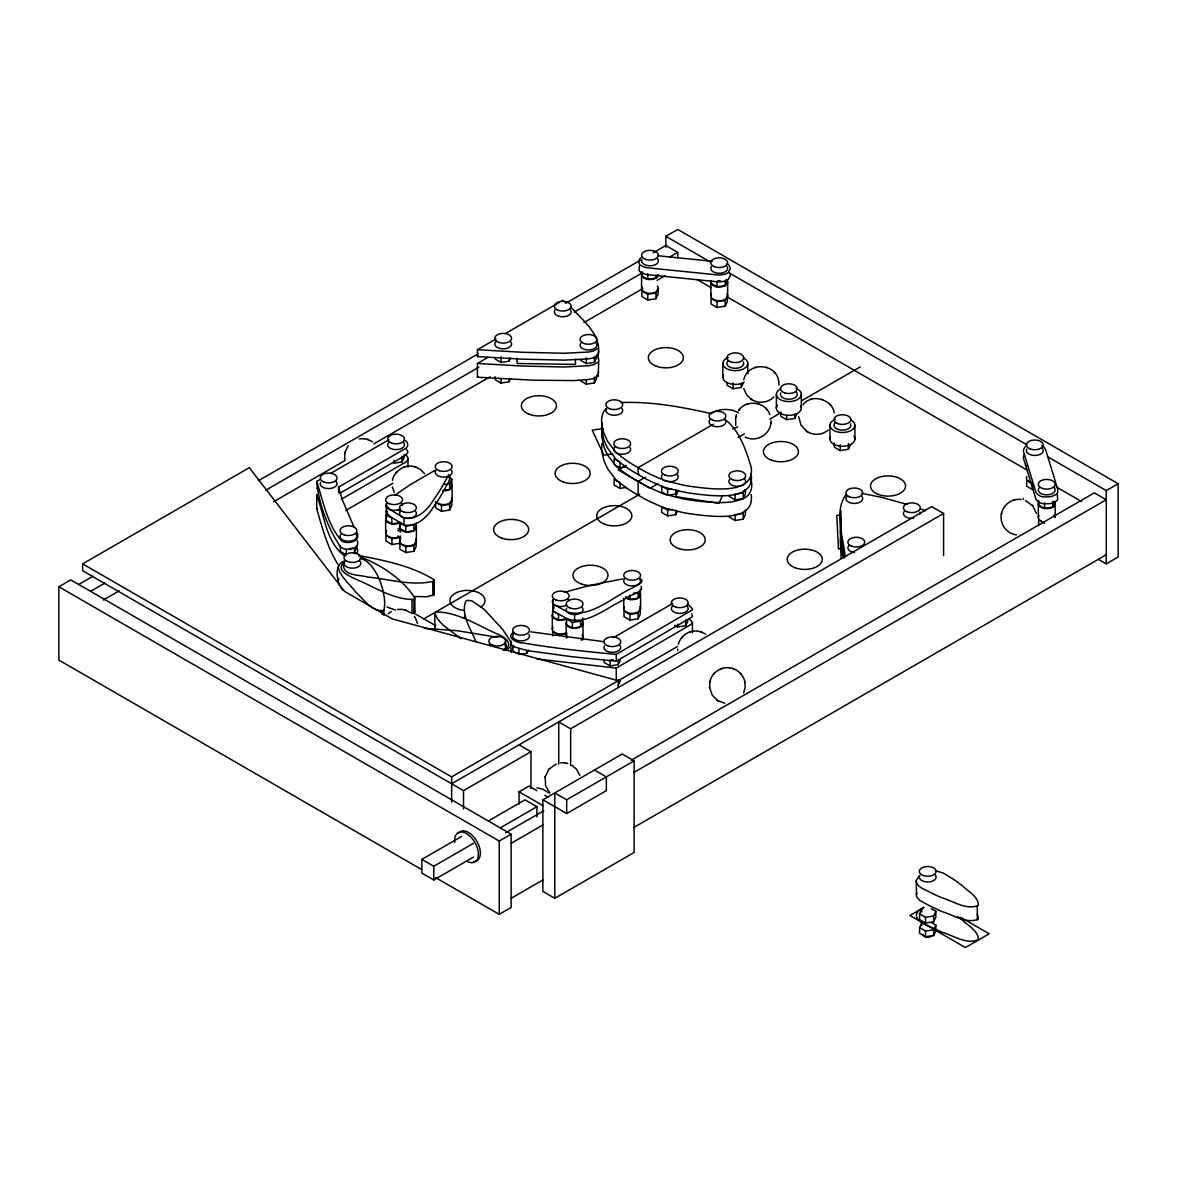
<?xml version="1.0" encoding="UTF-8"?>
<svg xmlns="http://www.w3.org/2000/svg" width="1177" height="1177" viewBox="0 0 1177 1177"><rect width="100%" height="100%" fill="white"/><g stroke="black" fill="none" stroke-linecap="round" stroke-linejoin="round"><path stroke-width="1.5" d="M639.214 482.055L643.907 484.703A150.73 87.024 0 0 0 651.19 488.411L663.887 494.016L682.689 498.754A140.151 80.919 0 0 0 699.903 501.314C714.233 502.344 729.666 504.506 743.231 498.592L743.231 492.869L744.688 489.735M641.112 586.367C644.437 593.017 627.694 594.826 624.575 599.417C607.347 607.038 589.309 624.045 569.536 619.529A37.105 21.421 0 0 1 566.284 618.219L552.793 610.834L553.955 604.698M552.793 610.834L553.013 599.902M414.333 596.504L426.751 596.754L434.166 594.797L434.21 579.805C411.847 565.872 384.217 560.326 358.411 555.441M434.166 594.797L434.21 579.805M778.939 385.1L778.586 380.715M770.891 423.102L771.023 420.557M405.344 454.778C409.743 456.794 407.757 461.87 404.02 463.091L341.286 499.313M745.159 436.991C755.752 442.832 770.361 434.71 770.964 422.602M602.05 422.778L601.609 428.84L603.61 438.859A140.151 80.919 0 0 0 608.053 448.79L616.277 459.663L625.973 466.989A150.73 87.024 0 0 0 632.387 471.183L643.907 477.833A150.73 87.024 0 0 0 651.19 481.54L663.887 487.146L682.689 491.883A140.151 80.919 0 0 0 699.903 494.443C716.352 496.194 755.281 500.666 751.147 473.963M602.05 429.649L601.609 435.711L603.61 445.73A140.151 80.919 0 0 0 608.053 455.661L616.277 466.533L625.973 473.86A150.73 87.024 0 0 0 632.387 478.053L638.096 481.422L638.096 495.164L643.907 498.445A150.73 87.024 0 0 0 651.19 502.167L663.887 507.758L682.689 512.495A140.151 80.919 0 0 0 699.903 515.07C716.352 516.806 755.281 521.279 751.147 494.575M602.05 443.391L601.609 449.452L603.61 459.471A140.151 80.919 0 0 0 608.053 469.402L616.277 480.275L625.973 487.602A150.73 87.024 0 0 0 632.387 491.795L638.096 495.164M344.861 452.88L344.611 458.603M545.216 776.997L545.554 785.633L549.924 793.121M735.64 417.379L735.772 425.25M709.863 681.939L709.613 687.662M1001.465 513.569C999.141 523.294 1006.541 533.769 1016.442 534.917M840.996 510.921L840.613 531.21L844.144 558.06M840.996 517.792L840.275 532.019L842.717 556.235M840.996 531.533L840.231 539.978L841.172 558.001M977.366 914.088L978.396 919.016C966.935 924.328 953.635 915.044 942.483 911.763A229.75 132.648 0 0 1 930.624 906.364L919.781 900.449L916.574 896.786L916.221 880.808L918.84 876.35A21.363 12.329 0 0 1 919.59 875.717M916.221 894.549L916.854 892.549M344.92 452.571L348.157 445.642M339.506 585.513C336.784 577.833 334.562 564.474 344.17 560.988M338.152 580.997L338.961 578.643M392.471 480.363C393.192 473.316 402.931 464.341 412.082 466.239M511.539 644.099L509.95 647.453L505.522 650.366M545.275 776.688L548.82 769.361L556.25 763.947M735.713 417.07L736.464 414.569M709.922 681.63C711.673 672.92 720.692 666.565 729.475 667.815M1001.524 513.275C1003.275 504.565 1012.294 498.209 1021.092 499.46M344.743 453.38L345.023 452.086M545.098 777.482L545.378 776.202M735.537 417.864L735.816 416.584M709.746 682.425L710.025 681.145M1001.362 514.069L1001.642 512.789M448.923 475.273L450.085 477.744L448.717 481.805L440.095 497.091A545.083 314.7 0 0 1 433.46 506.934C427.28 517.1 416.996 527.222 404.02 524.942L391.22 517.144A37.105 21.421 0 0 1 388.954 515.276L386.159 512.333L386.674 503.579M386.159 512.333L386.674 510.45M743.746 379.936C747.321 361.604 776.482 362.766 778.688 381.216M678.29 644.496C680.277 636.007 689.119 629.945 697.74 631.166M464.121 618.322L464.709 616.277M495.9 339.035L477.406 349.701L477.406 356.587L522.617 359.176L564.43 360.133L588.471 358.882L593.458 357.896L598.122 355.336C602.183 334.974 582.689 320.321 570.521 306.741M598.122 355.336L598.593 350.82M488.014 357.337L477.406 363.458L477.406 377.199L533.21 380.2L573.655 380.583L588.471 379.494L593.458 378.523L598.122 375.949L598.813 360.25L597.578 354.63M598.122 375.949L598.593 371.446M743.629 692.973L745.173 687.162L744.864 681.939M393.898 460.339L393.898 463.208L402.034 461.943L404.211 457.25L404.211 454.396M400.048 522.647L391.912 523.897L385.968 520.469L385.968 514.746L387.424 511.612M413.936 530.665L413.936 524.942L405.8 526.193L399.856 522.765L399.856 528.488L405.8 531.916L413.936 530.665L416.114 525.972L416.114 523.103M413.936 551.277L413.936 545.554L416.114 540.861L416.114 546.584L413.936 551.277L405.8 552.543L399.856 549.1L400.048 537.536L391.912 538.786L385.968 535.358L385.968 541.082L391.912 544.524L400.048 543.259M443.14 490.441L449.643 489.426L449.643 483.703L451.821 479.01L448.849 477.288M449.643 489.426L451.821 484.733L451.821 479.01M495.076 358.985L501.019 362.413L509.155 361.162L510.597 358.029M449.643 504.315L451.821 499.622L451.821 505.36L449.643 510.053L441.507 511.304L435.564 507.875L435.564 502.138L441.507 505.58L449.643 504.315L449.643 510.053M495.076 376.728L495.076 379.597L501.019 383.04L509.155 381.775L510.597 378.641M580.364 360.133L586.323 363.561L594.444 362.31L596.636 357.617L596.636 354.748M580.364 380.745L586.323 384.173L594.444 382.922L596.636 378.229L596.636 375.36M641.862 271.652L641.862 275.948L647.821 279.39L655.942 278.125L657.399 275.006M655.942 293.014L658.12 288.321L658.12 294.044L655.942 298.737L647.821 300.003L641.862 296.56L641.862 290.837L647.821 294.279L655.942 293.014L655.942 298.737M518.88 648.733L518.88 654.471L527.002 653.206L528.458 650.087M552.704 613.938A8.416 4.855 0 0 0 556.353 619.558A8.416 4.855 0 0 0 566.681 618.852L558.545 620.102L552.601 616.674L552.601 610.951L554.058 607.818M711.099 280.553L711.099 283.407L717.058 286.85L725.179 285.584L727.357 280.891M725.179 300.473L727.357 295.78L727.357 301.518L725.179 306.211L717.058 307.462L711.099 304.034L711.099 298.296L717.058 301.739L725.179 300.473L725.179 306.211M580.57 626.87L580.57 621.147L572.434 622.398L566.49 618.955L566.49 624.693L572.434 628.121L580.57 626.87L582.747 622.177L582.747 617.881M581.291 640.185L582.747 637.066L582.747 639.92M670.905 489.043L667.653 489.544L661.709 486.116L661.709 491.839L667.653 495.267L675.789 494.016L677.231 490.883M678.438 490.353L675.539 496.606L718.897 503.315L722.531 495.502M672.538 509.406L667.653 510.156L661.709 506.728L661.709 512.451L667.653 515.894L675.789 514.629L677.231 511.495M625.502 596.916L629.96 599.49L638.096 598.24L640.273 593.546L640.273 589.25M727.165 382.466L727.165 385.32L733.109 388.763L741.245 387.498L743.423 382.805M638.096 613.129L640.273 608.435L640.273 614.159L638.096 618.852L629.96 620.102L624.016 616.674L624.016 610.951L629.96 614.379L638.096 613.129L638.096 618.852M604.169 659.62L604.169 662.489L610.127 665.917L618.249 664.667L620.441 659.973M618.249 685.279L620.441 680.586M729.152 496.414L735.095 499.857L743.231 498.592L745.409 493.899L745.409 489.603M674.598 625.267L677.569 626.973L685.705 625.723L687.883 621.029M729.152 517.027L735.095 520.469L743.231 519.204L745.409 514.511L745.409 510.215M780.719 411.95L780.719 416.246L786.677 419.689L794.799 418.423L796.991 413.73M834.287 442.876L834.287 447.172L840.231 450.6L848.367 449.349L850.544 444.656M1038.614 500.711L1038.614 505.007L1044.558 508.449L1052.694 507.184L1054.872 502.491M931.375 908.776L935.847 911.351L935.847 917.089L933.67 921.782L925.534 923.033L919.59 919.605L919.59 913.867L921.768 909.174L921.768 912.043M931.375 922.518L935.847 925.107L935.847 930.83L933.67 935.524L925.534 936.774L919.59 933.346L919.59 927.623L921.768 922.93L921.768 925.784M933.67 921.782L933.67 916.044L935.847 911.351M933.67 935.524L933.67 929.801L935.847 925.107M448.717 474.934L440.095 490.206A545.083 314.7 0 0 1 433.46 500.063C427.28 510.229 416.996 520.352 404.02 518.071L391.22 510.274A37.105 21.421 0 0 1 388.954 508.405L386.159 505.463M1024.314 454.719L1023.475 456.617A14.698 8.489 0 0 0 1023.401 458.103L1035.937 499.151A14.698 8.489 0 0 0 1036.878 500.534L1039.718 502.667A9.313 5.37 0 0 0 1043.381 503.756L1049.693 503.682A14.698 8.489 0 0 0 1052.076 503.138L1055.769 501.505A9.313 5.37 0 0 0 1057.667 499.386L1057.343 494.855M511.406 641.333L510.494 644.319L512.319 646.276L527.193 650.601L572.022 656.722L616.277 661.224L692.002 617.013A5.782 3.34 0 0 0 692.429 615.63L691.62 613.85M738.509 410.729C745.865 399.047 765.506 401.519 769.832 414.569M338.152 567.255C340.536 577.245 349.878 584.233 355.851 592.252C363.752 599.064 372.109 612.761 383.864 610.274C387.704 595.974 376.993 562.341 360.162 558.369M344.317 561.915A21.363 12.329 0 0 0 343.566 562.547C335.195 570.639 350.746 576.745 356.454 579.452C374.889 587.117 393.515 599.873 413.936 599.387L414.878 598.269C403.652 579.761 380.818 564.533 360.294 556.927M414.878 598.269L414.878 612.011L411.994 613.673L411.994 599.932M434.857 628.43L434.813 613.099L435.755 611.981C457.632 611.805 477.538 625.443 497.209 633.932C502.8 635.815 513.466 642.627 506.125 648.807A21.363 12.329 0 0 1 504.668 649.984A20.436 11.799 0 0 1 504.036 650.41M434.813 626.841L435.755 625.723L413.936 613.129L413.936 599.387M606.008 408.684C599.858 414.79 601.197 424.485 603.61 431.988A140.151 80.919 0 0 0 608.053 441.919L616.277 452.777L625.973 460.119A150.73 87.024 0 0 0 632.387 464.312L643.907 470.962A150.73 87.024 0 0 0 651.19 474.669L663.887 480.275L682.689 485.012A140.151 80.919 0 0 0 699.903 487.572C716.352 489.308 755.281 493.796 751.147 467.092C745.88 449.923 739.745 430.635 724.855 419.321M803.067 404.77C811.953 392.397 833.139 400.489 834.125 412.789M396.075 472.727L396.87 471.815M747.189 373.094L747.983 372.167M739.259 409.743L740.053 408.816M548.82 769.361L549.615 768.434M681.733 637.654L682.528 636.728M713.468 674.303L714.262 673.376M773.863 396.855C768.287 402.784 758.532 403.976 751.706 399.562M916.221 880.808C916.868 887.796 925.711 889.415 930.624 892.622A229.75 132.648 0 0 0 942.483 898.022C953.635 901.302 966.935 910.586 978.396 905.275C978.425 896.653 968.436 891.68 962.933 886.207A229.75 132.648 0 0 0 953.591 879.366L943.38 873.084L935.568 870.745M356.057 553.823L357.867 550.968L356.675 546.084L354.424 553.573L354.424 547.849L349.54 548.6M388.175 613.791L391.323 611.554M828.181 430.061C822.502 435.034 813.601 435.711 807.245 431.621M394.604 495.414L409.964 484.85L435.137 470.241M846.381 494.016C833.316 511.451 843.409 536.786 845.189 556.883M598.122 348.466L593.458 351.026L588.471 352.011L564.43 353.262L522.617 352.291L477.406 349.701M598.122 362.207L593.458 364.767L588.471 365.753L564.43 367.003L522.617 366.047L477.406 363.458M344.523 562.209A20.436 11.799 0 0 0 343.89 563.415A21.363 12.329 0 0 0 343.419 564.842C343.257 576.215 360 574.67 367.474 577.01C389.337 579.084 412.671 586.587 434.166 581.055M642.068 256.807L640.141 258.44A14.698 8.489 0 0 0 639.199 259.808L639.067 263.457A9.313 5.37 0 0 0 640.965 265.575L644.658 267.208A14.698 8.489 0 0 0 647.041 267.753L718.147 274.991A14.698 8.489 0 0 0 720.721 274.947L725.15 274.138A9.313 5.37 0 0 0 728.195 272.534L730.226 269.077A14.698 8.489 0 0 0 730.152 267.606L728.754 265.046A9.313 5.37 0 0 0 727.092 263.825M513.849 632.078C504.918 637.566 517.571 643.289 523.338 642.995C554.117 648.233 585.19 651.572 616.277 654.353L692.002 610.142A5.782 3.34 0 0 0 692.429 608.759L687.692 603.963M513.849 645.82L510.627 649.527L511.421 652.47M743.231 498.592C751.426 495.296 753.471 485.63 750.485 477.98M530.974 788.355L530.974 751.706L463.532 790.635L82.655 570.742L82.655 563.871L249.289 467.666L344.508 591.369L392.118 618.852L618.249 680.689M421.337 869.362L58.85 660.076L58.85 586.779L70.752 579.908L511.142 834.169L511.142 907.467L499.239 914.338L435.637 877.615M665.858 247.317L665.858 236.327L677.761 229.456L1118.15 483.703L1118.15 557.001L1106.248 563.871L1098.303 559.281M505.948 333.238L559.046 302.577M561.753 301.018L562.709 300.459L564.857 301.9M78.712 584.483L93.027 576.215M258.513 480.672L478.097 353.894M565.622 303.357L640.406 260.191M653.132 252.834L665.858 245.493L677.761 252.364L677.761 257.851M477.406 356.587L478.377 356.028M90.614 591.354L104.93 583.086M265.649 490.294L478.862 367.195M574.332 312.067L642.76 272.564M669.816 256.954L677.761 252.364M477.406 377.199L478.377 376.64M103.341 600.035L119.26 590.854M273.594 501.74L345.199 460.398M373.845 443.861L490 376.802M583.88 322.601L642.76 288.6M657.075 280.332L665.034 275.742M357.337 540.655C360.324 549.644 344.92 551.822 340.197 546.599C327.809 527.531 318.746 504.197 316.731 481.422L319.806 479.642M330.634 473.389L388.984 439.698M316.731 488.293L317.54 487.822M338.947 565.96C327.765 548.82 322.41 528.429 316.731 508.905L316.731 495.164L317.54 494.693M338.549 492.295L338.549 487.146L404.02 449.349C408.802 447.878 409.155 441.713 404.02 440.183M339.27 493.604L405.432 455.337L407.948 452.321L406.374 448.717M316.731 508.905L317.54 508.435M345.788 510.45L392.956 483.217M626.193 465.386L618.249 469.961L649.998 488.293L657.928 483.703M713.306 424.25L638.096 467.666L638.096 474.537L638.979 474.022M638.096 481.422L645.452 477.171M423.852 618.852L639.685 494.237M738.067 437.432L744.423 433.769M769.817 419.115L780.925 412.7M801.552 400.783L860.269 366.886M613.585 637.581L672.744 603.448M536.918 658.929L616.277 668.095L692.002 623.884A5.782 3.34 0 0 0 692.429 622.501L689.031 618.543M82.655 563.871L451.63 776.894L677.363 646.57M451.63 783.764L931.684 506.61L943.586 513.481L943.586 555.632M558.751 764.079L558.751 721.928L570.654 728.798L943.586 513.481M519.072 804.141L519.072 791.827L528.988 786.104L536.918 790.679M473.448 857.091L433.769 879.999L421.866 873.128L421.866 859.387L461.546 836.479M488.514 820.899L525.016 799.83L536.918 806.701L536.918 817M542.877 799.801L622.221 753.986L634.123 760.857L634.123 852.486L554.779 898.301L542.877 891.43L542.877 799.801L566.681 813.542L606.346 790.635L606.346 776.894L594.444 770.023M421.866 859.387L433.769 866.257L473.448 843.35M500.416 827.769L536.918 806.701M505.595 832.772L543.789 810.732M631.299 760.21L1094.345 492.869L1106.248 499.739L633.653 772.583M554.779 898.301L554.779 792.93L566.681 799.801L634.123 760.857M58.85 586.779L499.239 841.04L511.142 834.169M1047.427 456.617L1106.248 490.574L1118.15 483.703M511.142 843.321L542.965 824.945M511.142 898.301L542.965 879.925M633.653 827.563L1106.248 554.72M924.136 907.232L909.865 915.485L965.405 947.544L989.21 933.802L960.638 917.31M564.239 592.369L583.969 586.955A545.083 314.7 0 0 1 601.035 583.13L622.971 578.863M755.958 367.224L755.104 367.504M811.497 399.297L810.644 399.562M1013.838 500.078L1012.985 500.357M690.502 631.784L689.648 632.064M403.991 467.137L404.844 466.857M747.174 404.152L748.028 403.873M721.383 668.713L722.237 668.433M359.206 438.903L364.473 438.756M720.309 280.612L717.058 281.126L717.058 286.85M603.065 428.502L592.222 430.179L603.845 455.219L612.864 453.822M444.759 484.468L449.643 483.703M620.044 467.784L620.044 462.061L614.1 458.618L614.1 464.356L620.044 467.784L626.547 466.783M620.044 488.396L620.044 482.673L614.1 479.245L614.1 484.968L620.044 488.396L626.547 487.396M743.231 492.869L735.095 494.119L735.095 499.857M399.856 543.377L405.8 546.805L413.936 545.554M633.211 593.267L638.096 592.502L638.096 598.24M613.379 659.694L610.127 660.194L610.127 665.917M919.59 913.867L925.534 917.31L933.67 916.044M919.59 927.623L925.534 931.051L933.67 929.801M402.166 609.406L397.605 609.451M560.59 762.873L564.828 762.873M621.176 402.578C651.47 401.283 681.851 407.007 711.32 413.627M552.793 603.963L566.284 611.349A37.105 21.421 0 0 0 569.536 612.658C592.369 616.704 612.673 597.063 632.446 587.897C634.653 586.308 647.129 581.85 639.479 578.422M424.411 628.327L457.412 630.74L497.827 637.36M840.393 515.305L836.803 515.305L838.451 548.982L843.777 549.056M536.903 787.854L542.803 789.208L548.556 792.724M603.551 641.642L530.856 631.843M657.855 255.747L712.173 261.279M364.811 438.8L367.842 439.492M412.421 466.283L415.452 466.975M698.064 631.21L701.095 631.902M402.49 609.451L405.521 610.142M729.814 667.859C737.317 668.771 743.746 674.965 744.967 682.425M565.166 762.917L567.829 763.49M724.841 703.272L717.97 700.771M861.667 493.354L881.161 497.224L907.438 504.536M344.92 556.044C326.235 543.038 324.44 515.423 316.731 495.164M367.945 439.521L372.432 441.728M415.555 467.019L420.542 469.579L424.603 473.713M701.212 631.931L705.7 634.138M405.638 610.172L410.626 612.731M766.212 367.224L767.066 367.504M821.752 399.297L822.605 399.562M758.268 403.873L759.121 404.152M367.474 439.374L368.327 439.654M415.084 466.857L415.937 467.137M700.742 631.784L701.595 632.064M732.477 668.433L733.33 668.713M405.168 610.024L406.021 610.304M395.531 610.127L387.056 606.994M920.811 508.964L925.49 510.715M1025.417 500.534L1032.862 505.948L1036.466 513.569M665.858 236.327L710.378 262.03M729.46 273.035L1026.756 444.685M696.843 279.405L711.158 287.674M727.062 296.854L1027.565 470.344M1056.181 486.866L1081.619 501.564M1031.14 483.07L1026.682 480.496L1026.682 486.219L1032.626 489.661L1032.626 483.924M1044.558 523.338L1038.614 519.896L1038.614 525.619M397.767 509.656L400.739 511.362M385.968 514.746L391.912 518.174L391.912 523.897M552.601 610.951L558.545 614.379L558.545 620.102M397.767 530.268L400.739 531.989M397.767 535.991L400.739 537.712M517.394 653.603L512.922 651.028L512.922 645.305M519.072 744.835L530.974 751.706M544.863 795.269L548.026 797.094M519.072 791.827L542.877 805.568M798.742 416.658L800.919 424.971L806.892 431.4M743.717 388.601L746.718 395.001L751.338 399.327M709.54 687.162L712.291 695.195L717.617 700.536M806.363 431.076L807.716 431.93M750.823 399.003L752.177 399.856M717.102 700.212L718.456 701.065M571.919 765.3L576.612 769.361L579.82 775.422M461.016 638.773C452.042 630.975 438.653 624.884 434.813 613.099M1032.862 505.948L1032.067 505.021M830.521 405.153L829.726 404.241M774.981 373.094L774.172 372.167M767.036 409.743L766.242 408.816M741.26 674.303L740.451 673.376M414.245 616.292L414.966 617.292M340.815 587.485L342.551 589.912M729.299 272.564L730.152 274.476A14.698 8.489 0 0 1 730.226 275.948L728.195 279.405A9.313 5.37 0 0 1 725.15 281.009L720.721 281.818A14.698 8.489 0 0 1 718.147 281.862L647.041 274.624A14.698 8.489 0 0 1 644.658 274.079L640.965 272.446A9.313 5.37 0 0 1 639.067 270.327L639.199 266.693A14.698 8.489 0 0 1 639.729 265.825M415.378 617.954L417.555 623.516M505.389 641.848L506.272 646.526A21.363 12.329 0 0 1 505.801 647.938A20.436 11.799 0 0 1 505.154 649.145A60.969 35.192 0 0 1 504.33 650.41M475.994 641.73C471.006 629.268 460.442 614.585 465.827 601.079L467.504 600.299L472.124 600.976L484.13 609.348L502.579 629.283L511.48 642.73M394.251 492.545L392.324 486.925M413.877 608.421L414.878 612.011M356.675 532.342C362.133 541.317 346.95 545.098 341.433 540.699C327.309 524.427 323.234 501.564 316.731 481.422M354.13 527.296L342.536 500.299L338.549 487.146M344.537 458.103L344.714 459.442M677.805 650.513L677.731 649.16M516.88 358.073L517.086 363.458L575.435 364.399L575.435 359.22M1106.248 490.574L1106.248 563.871M1055.151 503.756L1055.151 517.497A8.416 4.855 0 0 0 1054.092 515.129M1052.694 501.461L1052.694 507.184M1044.558 502.711L1044.558 508.449M1038.32 503.756L1038.32 517.497M977.307 906.319L977.307 920.061M925.534 917.31L925.534 923.033M925.534 931.051L925.534 936.774M854.899 425.309L854.899 439.05M848.367 443.626L848.367 449.349M840.231 444.877L840.231 450.6M829.932 425.28L829.932 439.036M801.346 394.383L801.346 408.125M794.799 414.127L794.799 418.423M786.677 415.393L786.677 419.689M776.364 394.369L776.364 408.11M747.778 363.458L747.778 373.771M743.231 519.204L743.231 513.481L735.095 514.746L735.095 520.469M741.245 383.202L741.245 387.498M733.109 383.04L733.109 388.763M727.651 282.156L727.651 295.898M725.179 281.288L725.179 285.584M722.81 363.443L722.81 377.184M717.058 301.739L717.058 307.462M710.82 282.156L710.82 295.898M692.429 622.501L692.429 632.799M685.705 619.999L685.705 625.723M677.569 624.119L677.569 626.973M675.789 489.72L675.789 494.016M675.789 510.332L675.789 514.629M667.653 489.544L667.653 495.267M667.653 510.156L667.653 515.894M655.942 275.271L655.942 278.125M647.821 273.652L647.821 279.39M647.821 294.279L647.821 300.003M641.583 274.697L641.583 288.439M640.553 594.797L640.553 608.538M629.96 595.194L629.96 599.49M629.96 614.379L629.96 620.102M623.722 598.24L623.722 608.538M618.249 660.371L618.249 664.667M618.249 679.556L618.249 687.559M616.277 654.353L616.277 661.224M616.277 668.095L616.277 680.129M594.444 356.587L594.444 362.31M594.444 377.199L594.444 382.922M586.323 357.837L586.323 363.561M586.323 379.891L586.323 384.173M583.027 623.427L583.027 637.169M574.611 614.262L574.611 621.147M572.434 622.398L572.434 628.121M570.654 728.798L570.654 765.447M566.681 638.037L566.681 633.741L558.545 634.991L552.601 631.563L552.601 635.86M566.681 799.801L566.681 813.542M566.196 623.427L566.196 637.169A8.416 4.855 0 0 1 566.593 635.698M552.307 615.409L552.307 629.151M527.002 650.351L527.002 653.206M509.155 358.294L509.155 361.162M509.155 378.92L509.155 381.775M501.019 356.69L501.019 362.413M501.019 378.744L501.019 383.04M499.239 841.04L499.239 914.338M463.532 790.635L463.532 808.967M452.1 485.998L452.1 499.739M451.63 776.894L451.63 802.096M441.507 505.58L441.507 511.304M433.769 866.257L433.769 879.999M432.812 582.012L432.812 595.768M416.393 527.222L416.393 540.964M408.022 458.544L408.022 467.122M405.8 526.193L405.8 531.916M405.8 546.805L405.8 552.543M404.02 518.071L404.02 524.942M402.034 456.22L402.034 461.943M391.912 538.786L391.912 544.524M385.673 519.204L385.673 532.96M383.864 610.274L383.864 615.424M382.187 611.054L382.187 614.497M346.288 549.1L346.288 554.823L340.344 551.395L340.344 545.657M862.035 496.665A8.416 4.855 0 0 1 853.899 503.447A8.416 4.855 0 0 1 846.954 496.238M935.068 874.746A8.416 4.855 0 0 1 928.55 881.941A8.416 4.855 0 0 1 919.693 875.644M932.39 935.229A4.914 2.84 0 0 1 926.711 937.157A4.914 2.84 0 0 1 922.827 934.082M923.43 907.673A60.969 35.192 0 0 0 921.429 908.806A20.436 11.799 0 0 0 920.929 909.115A21.363 12.329 0 0 0 918.84 910.718C910.733 918.281 924.872 924.592 930.624 926.99A229.75 132.648 0 0 0 942.483 932.375C953.635 935.656 966.935 944.954 978.396 939.629C978.425 931.007 968.436 926.049 962.933 920.561A229.75 132.648 0 0 0 957.725 916.633M913.573 518.233A8.416 4.855 0 0 1 905.069 516.365A8.416 4.855 0 0 1 904.48 511.127M919.87 512.01A8.416 4.855 0 0 1 920.223 513.981M854.576 552.601A8.416 4.855 0 0 1 849.367 545.083M726.165 279.405A8.416 4.855 0 0 1 720.471 286.967A8.416 4.855 0 0 1 711.217 280.685M726.959 266.473A8.416 4.855 0 0 1 719.235 273.27A8.416 4.855 0 0 1 711.511 266.473M658.414 274.697A8.416 4.855 0 0 1 648.704 279.493A8.416 4.855 0 0 1 641.98 273.211M657.355 258.587A8.416 4.855 0 0 1 650.822 265.781A8.416 4.855 0 0 1 641.98 259.47M726.959 293.97A8.416 4.855 0 0 1 719.235 300.753A8.416 4.855 0 0 1 711.511 293.97M657.355 286.085A8.416 4.855 0 0 1 650.822 293.264A8.416 4.855 0 0 1 641.98 286.967M581.968 634.815A8.416 4.855 0 0 1 581.968 639.538M581.556 620.676A8.416 4.855 0 0 1 575.847 628.238A8.416 4.855 0 0 1 566.593 621.956M566.681 605.11A8.416 4.855 0 0 1 556 605.684A8.416 4.855 0 0 1 552.999 599.74M568.094 599.314A8.416 4.855 0 0 1 568.962 600.682M639.861 579.128A8.416 4.855 0 0 1 632.137 585.911A8.416 4.855 0 0 1 624.413 579.128M639.082 592.046A8.416 4.855 0 0 1 637.228 598.666A8.416 4.855 0 0 1 625.678 597.916M687.103 606.184A8.416 4.855 0 0 1 684.911 612.378A8.416 4.855 0 0 1 673.98 612.069A8.416 4.855 0 0 1 672.817 605.787M619.661 645.128A8.416 4.855 0 0 1 613.143 652.323A8.416 4.855 0 0 1 604.287 646.011M529.076 634.55A8.416 4.855 0 0 1 520.219 640.862A8.416 4.855 0 0 1 513.702 633.667M581.968 607.332A8.416 4.855 0 0 1 575.45 614.526A8.416 4.855 0 0 1 566.593 608.215M639.861 606.611A8.416 4.855 0 0 1 632.137 613.408A8.416 4.855 0 0 1 624.413 606.611M566.681 632.593A8.416 4.855 0 0 1 556 633.182A8.416 4.855 0 0 1 552.999 627.223M400.563 536.065A8.416 4.855 0 0 1 389.337 536.962A8.416 4.855 0 0 1 386.733 530.592M398.179 528.708A8.416 4.855 0 0 1 400.563 529.841M400.563 522.323A8.416 4.855 0 0 1 389.337 523.221A8.416 4.855 0 0 1 386.733 516.85M414.922 524.471A8.416 4.855 0 0 1 413.76 530.768A8.416 4.855 0 0 1 402.814 531.062A8.416 4.855 0 0 1 400.621 524.868M415.702 511.554A8.416 4.855 0 0 1 407.566 518.336A8.416 4.855 0 0 1 400.621 511.127M451.409 470.329A8.416 4.855 0 0 1 443.685 477.112A8.416 4.855 0 0 1 435.961 470.329M450.629 483.247A8.416 4.855 0 0 1 450.923 488.484A8.416 4.855 0 0 1 442.817 490.824M403.799 442.832A8.416 4.855 0 0 1 395.266 449.599A8.416 4.855 0 0 1 389.146 442.008M335.989 481.349A8.416 4.855 0 0 1 329.472 488.543A8.416 4.855 0 0 1 320.615 482.232M356.19 534.461A8.416 4.855 0 0 1 348.466 541.243A8.416 4.855 0 0 1 340.741 534.461M400.563 508.582A8.416 4.855 0 0 1 389.337 509.479A8.416 4.855 0 0 1 386.733 503.109M401.828 503.535A8.416 4.855 0 0 1 402.519 505.463M451.409 497.812A8.416 4.855 0 0 1 447.039 504.197A8.416 4.855 0 0 1 435.961 501.667M415.702 539.037A8.416 4.855 0 0 1 407.566 545.819A8.416 4.855 0 0 1 400.621 538.61M359.368 560.546A8.416 4.855 0 0 1 358.22 566.843A8.416 4.855 0 0 1 347.274 567.137A8.416 4.855 0 0 1 345.082 560.943M504.183 644.157A8.416 4.855 0 0 1 503.197 650.351M489.235 645.437A8.416 4.855 0 0 1 489.897 644.555M454.719 842.511A16.831 9.725 60 0 1 465.371 833.022A16.831 9.725 60 0 1 478.392 853.56A16.831 9.725 60 0 1 466.504 861.093M458.044 833.596A16.831 9.725 60 0 1 477.2 841.879A16.831 9.725 60 0 1 473.434 861.564M1023.401 499.328A14.698 8.489 0 0 1 1023.387 498.415M1042.16 448.246A8.416 4.855 0 0 1 1035.642 455.44A8.416 4.855 0 0 1 1026.785 449.128M1054.092 501.387A8.416 4.855 0 0 1 1047.574 508.582A8.416 4.855 0 0 1 1038.717 502.27M1054.092 487.646A8.416 4.855 0 0 1 1047.147 494.855A8.416 4.855 0 0 1 1039.011 488.072M1041.733 445.524A9.313 5.37 0 0 1 1043.69 446.716L1045.603 449.57L1057.785 489.455L1057.667 492.516A9.313 5.37 0 0 1 1055.769 494.634L1052.076 496.267A14.698 8.489 0 0 1 1049.693 496.812L1043.381 496.885A9.313 5.37 0 0 1 1039.718 495.797L1036.878 493.663A14.698 8.489 0 0 1 1035.937 492.28L1023.401 451.232A14.698 8.489 0 0 1 1023.475 449.746L1024.873 447.186A9.313 5.37 0 0 1 1026.521 445.965M1031.464 482.555A8.416 4.855 0 0 1 1026.785 476.611M1026.785 465.827A8.416 4.855 0 0 1 1026.565 465.342M1044.19 522.117A8.416 4.855 0 0 1 1039.011 515.555M463.767 610.422A17.537 10.122 0 0 1 451.218 596.768A17.537 10.122 0 0 1 476.626 591.884A17.537 10.122 0 0 1 480.746 607.155M596.224 343.198A8.416 4.855 0 0 1 588.5 349.981A8.416 4.855 0 0 1 580.776 343.198M570.433 309.978A8.416 4.855 0 0 1 562.709 316.775A8.416 4.855 0 0 1 554.985 309.978M510.553 341.624A8.416 4.855 0 0 1 508.361 347.818A8.416 4.855 0 0 1 497.43 347.509A8.416 4.855 0 0 1 496.267 341.227M800.757 405.947A12.491 7.209 0 0 1 788.207 415.319A12.491 7.209 0 0 1 777.394 405.241M795.932 388.425A12.491 7.209 0 0 1 798.462 398.974A12.491 7.209 0 0 1 780.042 399.474A12.491 7.209 0 0 1 780.851 388.837M796.211 392.015A8.416 4.855 0 0 1 789.693 399.209A8.416 4.855 0 0 1 780.837 392.897M744.129 382.29A12.491 7.209 0 0 1 728.798 383.349A12.491 7.209 0 0 1 723.399 374.992M743.29 357.911A12.491 7.209 0 0 1 744.114 368.548A12.491 7.209 0 0 1 725.694 368.063A12.491 7.209 0 0 1 728.21 357.514M743.32 361.972A8.416 4.855 0 0 1 734.463 368.283A8.416 4.855 0 0 1 727.93 361.089M853.884 436.181A12.491 7.209 0 0 1 843.026 446.245A12.491 7.209 0 0 1 830.521 436.844M850.412 419.762A12.491 7.209 0 0 1 851.236 430.399A12.491 7.209 0 0 1 832.816 429.914A12.491 7.209 0 0 1 835.332 419.365M850.441 423.823A8.416 4.855 0 0 1 841.584 430.135A8.416 4.855 0 0 1 835.052 422.94M629.945 447.422A8.416 4.855 0 0 1 621.809 454.204A8.416 4.855 0 0 1 614.865 446.995M744.644 479.054A8.416 4.855 0 0 1 737.685 486.263A8.416 4.855 0 0 1 729.549 479.48M724.797 419.498A8.416 4.855 0 0 1 722.604 425.691A8.416 4.855 0 0 1 711.658 425.397A8.416 4.855 0 0 1 710.511 419.1M677.187 474.478A8.416 4.855 0 0 1 670.243 481.687A8.416 4.855 0 0 1 662.107 474.905M622.015 408.478A8.416 4.855 0 0 1 614.291 415.26A8.416 4.855 0 0 1 606.567 408.478M737.773 426.736A17.537 10.122 0 0 1 732.653 428.781M711.335 413.51A17.537 10.122 0 0 1 738.626 412.936M529.076 414.216A17.537 10.122 0 0 0 556.397 406.551A17.537 10.122 0 0 0 531.239 396.723A17.537 10.122 0 0 0 529.076 414.216M562.797 481.776A17.537 10.122 0 0 0 590.118 474.125A17.537 10.122 0 0 0 564.975 464.297A17.537 10.122 0 0 0 562.797 481.776M849.382 496.797A8.416 4.855 0 0 0 862.682 493.369A8.416 4.855 0 0 0 850.883 488.426A8.416 4.855 0 0 0 849.382 496.797M923.504 875.6A8.416 4.855 0 0 0 936.127 871.392A8.416 4.855 0 0 0 923.504 867.169A8.416 4.855 0 0 0 923.504 875.6M906.908 511.686A8.416 4.855 0 0 0 920.223 508.258A8.416 4.855 0 0 0 908.409 503.315A8.416 4.855 0 0 0 906.908 511.686M851.368 546.054A8.416 4.855 0 0 0 864.668 542.612A8.416 4.855 0 0 0 852.869 537.683A8.416 4.855 0 0 0 851.368 546.054M714.292 266.62A8.416 4.855 0 0 0 727.607 263.192A8.416 4.855 0 0 0 715.807 258.249A8.416 4.855 0 0 0 714.292 266.62M645.79 259.426A8.416 4.855 0 0 0 658.414 255.218A8.416 4.855 0 0 0 645.79 251.01A8.416 4.855 0 0 0 645.79 259.426M555.794 599.873A8.416 4.855 0 0 0 569.094 596.445A8.416 4.855 0 0 0 557.295 591.501A8.416 4.855 0 0 0 555.794 599.873M627.929 579.54A8.416 4.855 0 0 0 640.553 575.332A8.416 4.855 0 0 0 627.929 571.125A8.416 4.855 0 0 0 627.929 579.54M675.539 607.023A8.416 4.855 0 0 0 688.162 602.815A8.416 4.855 0 0 0 675.539 598.607A8.416 4.855 0 0 0 675.539 607.023M608.097 645.967A8.416 4.855 0 0 0 620.72 641.759A8.416 4.855 0 0 0 608.097 637.551A8.416 4.855 0 0 0 608.097 645.967M516.115 634.241A8.416 4.855 0 0 0 529.429 630.798A8.416 4.855 0 0 0 517.615 625.87A8.416 4.855 0 0 0 516.115 634.241M570.404 608.171A8.416 4.855 0 0 0 583.027 603.963A8.416 4.855 0 0 0 570.404 599.755A8.416 4.855 0 0 0 570.404 608.171M403.77 511.966A8.416 4.855 0 0 0 416.393 507.758A8.416 4.855 0 0 0 403.77 503.55A8.416 4.855 0 0 0 403.77 511.966M439.477 470.741A8.416 4.855 0 0 0 452.1 466.533A8.416 4.855 0 0 0 439.477 462.326A8.416 4.855 0 0 0 439.477 470.741M391.867 443.243A8.416 4.855 0 0 0 404.491 439.036A8.416 4.855 0 0 0 391.867 434.828A8.416 4.855 0 0 0 391.867 443.243M323.69 481.908A8.416 4.855 0 0 0 337.005 478.48A8.416 4.855 0 0 0 325.205 473.537A8.416 4.855 0 0 0 323.69 481.908M344.258 534.873A8.416 4.855 0 0 0 356.881 530.665A8.416 4.855 0 0 0 344.258 526.457A8.416 4.855 0 0 0 344.258 534.873M389.16 503.668A8.416 4.855 0 0 0 402.46 500.24A8.416 4.855 0 0 0 390.661 495.296A8.416 4.855 0 0 0 389.16 503.668M347.495 561.517A8.416 4.855 0 0 0 360.809 558.075A8.416 4.855 0 0 0 349.01 553.146A8.416 4.855 0 0 0 347.495 561.517M492.31 645.114A8.416 4.855 0 0 0 505.624 641.686A8.416 4.855 0 0 0 493.81 636.742A8.416 4.855 0 0 0 492.31 645.114M1029.86 448.805A8.416 4.855 0 0 0 1043.175 445.377A8.416 4.855 0 0 0 1031.376 440.433A8.416 4.855 0 0 0 1029.86 448.805M1042.528 488.484A8.416 4.855 0 0 0 1055.151 484.277A8.416 4.855 0 0 0 1042.528 480.069A8.416 4.855 0 0 0 1042.528 488.484M583.557 343.331A8.416 4.855 0 0 0 596.871 339.903A8.416 4.855 0 0 0 585.072 334.959A8.416 4.855 0 0 0 583.557 343.331M557.78 310.125A8.416 4.855 0 0 0 571.08 306.682A8.416 4.855 0 0 0 559.281 301.753A8.416 4.855 0 0 0 557.78 310.125M498.989 342.463A8.416 4.855 0 0 0 511.612 338.255A8.416 4.855 0 0 0 498.989 334.047A8.416 4.855 0 0 0 498.989 342.463M784.647 392.853A8.416 4.855 0 0 0 797.27 388.645A8.416 4.855 0 0 0 784.647 384.438A8.416 4.855 0 0 0 784.647 392.853M730.358 361.663A8.416 4.855 0 0 0 743.673 358.22A8.416 4.855 0 0 0 731.859 353.291A8.416 4.855 0 0 0 730.358 361.663M837.48 423.499A8.416 4.855 0 0 0 850.78 420.071A8.416 4.855 0 0 0 838.98 415.128A8.416 4.855 0 0 0 837.48 423.499M732.344 479.627A8.416 4.855 0 0 0 745.644 476.185A8.416 4.855 0 0 0 733.845 471.256A8.416 4.855 0 0 0 732.344 479.627M712.497 420.071A8.416 4.855 0 0 0 725.812 416.643A8.416 4.855 0 0 0 714.012 411.7A8.416 4.855 0 0 0 712.497 420.071M664.887 475.037A8.416 4.855 0 0 0 678.202 471.609A8.416 4.855 0 0 0 666.403 466.666A8.416 4.855 0 0 0 664.887 475.037M617.278 447.554A8.416 4.855 0 0 0 630.592 444.126A8.416 4.855 0 0 0 618.793 439.183A8.416 4.855 0 0 0 617.278 447.554M609.348 408.61A8.416 4.855 0 0 0 622.662 405.182A8.416 4.855 0 0 0 610.848 400.239A8.416 4.855 0 0 0 609.348 408.61M604.463 524.162A17.537 10.122 0 0 0 631.784 516.497A17.537 10.122 0 0 0 606.626 506.669A17.537 10.122 0 0 0 604.463 524.162M678.923 548.585A17.537 10.122 0 0 0 705.214 539.831A17.537 10.122 0 0 0 678.923 531.062A17.537 10.122 0 0 0 678.923 548.585M794.902 567.682A17.537 10.122 0 0 0 822.208 560.017A17.537 10.122 0 0 0 797.064 550.189A17.537 10.122 0 0 0 794.902 567.682M656.03 366.106A17.537 10.122 0 0 0 683.351 358.441A17.537 10.122 0 0 0 658.208 348.613A17.537 10.122 0 0 0 656.03 366.106M878.219 494.384A17.537 10.122 0 0 0 905.525 486.719A17.537 10.122 0 0 0 880.381 476.891A17.537 10.122 0 0 0 878.219 494.384M771.097 460.016A17.537 10.122 0 0 0 798.403 452.365A17.537 10.122 0 0 0 773.26 442.537A17.537 10.122 0 0 0 771.097 460.016M501.314 537.904A17.537 10.122 0 0 0 528.62 530.238A17.537 10.122 0 0 0 503.476 520.411A17.537 10.122 0 0 0 501.314 537.904M581.718 584.101A17.537 10.122 0 0 0 608.023 575.332A17.537 10.122 0 0 0 581.718 566.564A17.537 10.122 0 0 0 581.718 584.101"/></g></svg>
